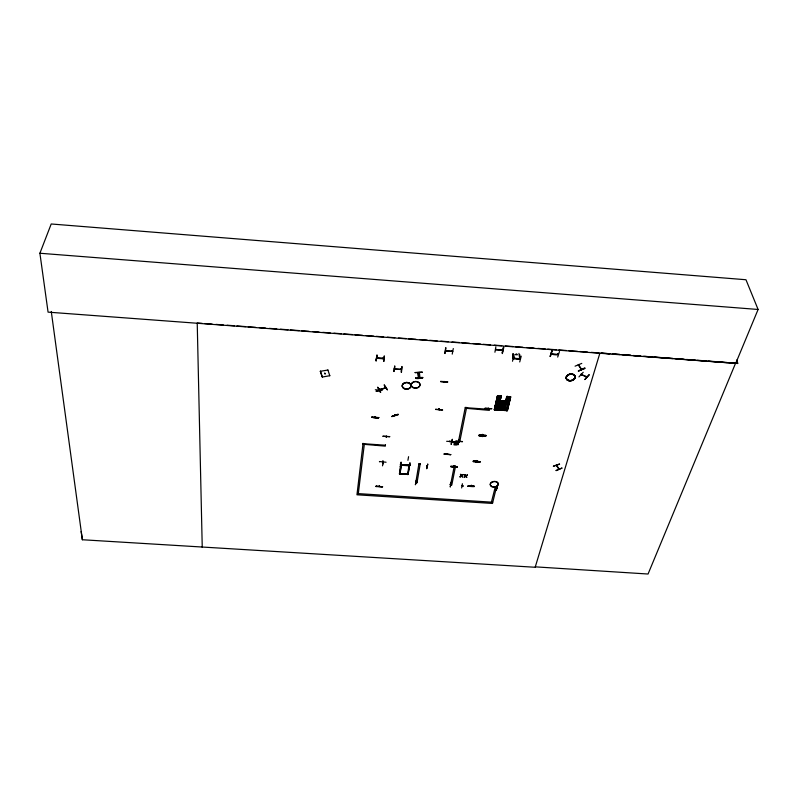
<?xml version="1.0" encoding="UTF-8"?>
<svg xmlns="http://www.w3.org/2000/svg" width="798" height="798" viewBox="0 0 798 798"><rect width="100%" height="100%" fill="white"/><g stroke="black" fill="none" stroke-linecap="round" stroke-linejoin="round"><path stroke-width="1.2" d="M376.666 357.823L376.856 358.043M377.025 355.15L375.948 360.915L376.975 355.17M377.494 357.823L377.394 358.382L377.354 357.624M377.763 387.19L380.347 392.367L380.696 391.988M479.937 461.922L473.324 461.424L479.887 462.162M479.977 461.713C459.478 459.698 493.892 462.68 473.334 461.593M375.19 416.596L375.2 417.514L375.269 416.546M375.309 389.803L382.342 390.052M375.509 416.566L375.529 417.434M376.147 486.092L376.107 486.6M376.307 391.259L382.771 389.374L376.187 391.259M376.696 357.634L383.908 358.162M485.842 435.319L485.812 435.858L479.109 435.309M438.93 409.653L438.97 408.785M371.888 417.005C371.389 417.414 379.08 419.588 378.751 417.514M439.05 408.736L439 409.244L439.359 408.815M467.957 486.231C472.695 484.675 479.917 487.708 467.957 486.182M444.217 381.454L444.137 382.501L443.977 381.434M457.234 467.199C451.608 465.044 445.693 466.85 457.234 467.209L450.7 466.69M457.274 466.95L450.74 466.451M491.418 502.142L495.009 487.987L496.256 488.067L492.486 503.448L356.955 494.79L363.08 443.309M358.212 494.471L364.267 444.725L362.97 444.237L385.324 446.142L385.454 444.815M358.322 493.623L492.645 502.221M453.962 466.291L453.972 465.793M435.648 409.464C444.865 409.953 445.104 410.551 435.648 409.214M454.252 466.311L454.212 465.753M409.534 465.842L400.776 465.194M579.009 365.354L578.53 365.015M476.606 461.434L477.005 461.035M376.107 486.551L382.601 486.8L376.137 486.102M386.082 462.232L379.489 461.543M476.775 462.032L476.386 462.431L476.506 461.922M378.751 417.743L371.878 417.234M376.137 486.321L382.591 486.8M482.092 436.556L482.441 435.598M482.361 435.279L482.431 434.431M488.585 408.766L488.186 409.294L488.087 408.726M322.302 377.035L320.357 371.24L322.302 377.035L329.813 375.708M327.898 370.033L320.357 371.299M444.167 453.912L450.8 454.631L444.167 453.952M379.19 389.773L379.898 389.205M556.954 465.723L556.655 464.915M385.065 387.509L385.723 387.289M409.583 465.523L409.643 464.725M376.955 355.359L376.297 360.876M383.11 358.551L383.1 358.232M383.928 361.464L384.297 355.878L383.589 361.404M379 389.733L378.621 390.641L378.701 389.604M378.94 390.072L378.92 390.631L378.94 389.614M375.449 417.484L375.539 417.085M485.852 435.618L479.139 434.86L485.842 435.379M382.531 465.852L383.2 461.224M389.713 436.755L382.99 436.087M379.489 461.773L379.489 461.503M393.943 371.529L394.761 365.903L393.933 371.349M395.13 368.796L394.411 369.025M382.551 462.74L382.88 462.361M382.671 461.573L382.96 461.982L382.97 461.084M386.441 436.167L386.501 436.725M379.569 486.501C379.649 485.583 379.18 486.092 379.21 486.012M400.895 369.265L401.484 369.554L401.454 368.876M401.115 372.137L401.983 366.481L401.494 372.147M399.559 473.842L408.107 474.471L399.409 474.052L400.845 464.745L409.923 465.414L409.873 464.745M400.965 464.855L399.559 473.912M401.334 464.516L399.948 474.072L401.374 464.536M401.075 462.172L400.486 467.01M400.317 467.03L401.075 462.351L400.317 466.76M407.579 474.541L409.035 465.044M408.037 474.511L409.603 465.094M400.955 464.546L409.663 465.074L408.027 474.152M409.184 467.608L409.953 462.74L409.175 467.349M415.748 482.75L418.96 463.578L420.237 463.658L417.005 482.83L415.738 482.361M416.506 480.077L415.389 484.765L416.546 480.057M416.875 482.201L416.177 482.67L416.297 481.982M427.08 465.882L426.87 466.351M407.918 460.306L408.586 456.685M427.738 464.147L426.731 468.765L427.758 464.187M445.962 347.748L444.895 353.364M446.152 350.741L445.603 350.98M440.606 381.634L447.708 381.883L440.606 381.354M443.967 381.963L444.147 382.451M439.319 409.623L439.359 409.184M453.294 348.546L452.227 354.132M457.294 442.9L456.885 444.985L453.912 444.825L454.351 442.621L457.294 442.94L454.351 442.661M466.631 407.359L459.947 440.745L458.641 440.656L465.294 407.269M450.531 485.014L454.301 465.922L455.578 466.002L451.778 485.094L450.501 484.615M451.03 444.267L452.326 439.249L451.349 444.227M462.481 441.703L455.838 441.035M446.651 441.294L453.304 441.663M444.157 454.301L450.79 454.611M458.371 442.042L457.843 442.451L457.823 441.912M458.411 442.481L458.551 441.843M459.059 439.718L458.062 444.775L459.169 439.957M459.01 441.553L459.189 442.002M450.132 484.187L450.551 484.925L450.571 484.216M450.631 484.875L450.152 484.665M451.169 482.311L450.242 487.029L451.219 482.341M449.823 441.214L450.122 441.703M447.369 454.152L447.658 454.152M450.152 441.753L450.062 441.234M462.521 441.523L455.788 441.314M495.857 346.811L494.93 352.237M502.84 350.113L495.708 349.584L496.396 349.315M462.381 483.718L461.663 487.967M502.002 349.733L502.77 350.342M466.431 408.347L489.344 410.352L489.523 408.965M462.202 485.453L462.92 486.122L462.172 485.613M485.054 408.187L491.927 408.716L485.004 408.386M479.009 435.798L485.783 436.017L479 435.528M479.109 435.359L485.862 435.548M473.334 461.693L473.433 461.174L479.997 461.673M494.481 409.673L497.683 395.788L501.094 395.948L498.132 410.072L494.271 409.783L497.403 395.868L498.59 395.958L495.349 409.853M494.311 409.773L497.633 395.698M494.89 409.803L498.142 395.918M498.6 395.948L495.119 409.733L498.351 395.838M500.466 395.998L496.974 409.963L497.733 410.022L501.094 395.948L498.132 410.072M500.396 395.998L497.064 409.982L500.426 395.908L500.925 396.137L497.892 409.843M497.503 410.012L500.665 396.127M488.137 409.184L488.276 408.795M482.241 436.087L482.032 436.007M476.466 461.982L476.596 460.556M482.65 434.79L482.64 435.349L482.531 434.79M471.179 485.773L471.019 485.643M471.339 486.172L471.169 485.294M497.902 409.933L501.104 396.037M501.862 400.606L499.578 410.052L502.211 410.242L504.366 401.015L501.713 400.815L499.568 410.052L500.186 410.022M499.767 410.002L501.902 400.776L499.917 410.082L502.521 400.875L501.743 400.835M502.012 410.112L501.413 410.192L503.568 400.965L504.156 400.776M501.463 410.202L504.206 400.945M502.171 410.252L503.598 400.975M504.017 400.995L501.852 410.212L504.067 401.005M502.002 410.172L504.176 400.875M507.658 396.486L504.605 410.511L507.648 396.406L504.346 410.381L507.478 396.586L506.969 396.357L503.508 410.431L506.72 396.516L510.72 396.825L507.358 410.711L510.7 396.835M503.708 410.322L507.249 396.576M507.179 396.566L503.947 410.461L507.648 396.406M509.792 396.666L506.201 410.611L507.319 410.701L503.448 410.401M507.089 410.581L510.421 396.616L509.752 396.566L506.431 410.531L510.042 396.776M506.66 410.661L509.992 396.796M510.261 396.796L507.119 410.491M496.406 487.638L495.947 488.306L495.957 487.598M496.346 490.451L497.443 486.002L495.967 490.171M513.653 355.689L512.515 361.245M513.842 358.292L513.254 357.983M514.969 354.621L517.313 354.831M551.897 350.97L550.411 356.347M551.967 351.02L550.111 356.556L551.907 350.761M551.897 353.315L551.917 354.013L551.917 353.265M519.757 354.571L520.436 359.29L519.628 358.561M514.022 358.382L520.426 358.631L519.717 358.801M519.727 361.953L521.224 356.177M418.491 375.08L419.289 375.03M419.299 375.459L418.641 375.02M557.603 353.733C560.844 355.409 549.403 353.015 552.056 353.773M559.488 351.549L557.692 357.075M535.219 566.849L648.056 574.021L735.616 363.12L729.482 362.661M599.926 353.005L535.169 567.268L82.364 539.747L81.157 531.518M409.603 465.354L400.975 464.755M379.25 389.753L385.643 387.788L385.614 387.12M39.9 253.245L51.212 223.979L745.97 279.739L758.1 309.474L735.716 363.379L48.07 312.138L39.9 253.245L758.1 309.474M458.98 441.613L459.209 441.104M382.601 462.351L382.741 461.064L382.87 462.72M380.656 392.197L377.703 387.429M488.466 409.244L488.506 408.287M482.192 436.137L482.201 435.578M482.69 435.319L482.71 434.401M471.379 486.191L471.399 485.314M383.359 462.99L383.329 463.708L383.13 462.97M400.596 464.366L400.626 464.127M418.681 377.913L418.212 372.536M581.283 368.566L581.493 369.634L578.41 365.015M444.905 353.534L445.633 347.948M379.698 390.421L379.988 390.83M395.01 415.469L394.99 414.97M558.869 468.466L558.989 469.404L558.959 468.476M427.09 466.571L427.08 465.902M378.701 390.052L378.601 390.561M578.939 376.915L583.228 372.257M589.323 374.96L584.794 379.569L588.984 374.601M446.242 351L446.281 350.452M451.907 351.22L452.715 351.28M452.576 351.489L445.553 350.94M453.942 465.753L453.892 466.611M557.612 354.182L557.692 353.684M520.356 359.02L513.483 358.402M513.972 358.282L513.234 358.222M520.346 358.851L513.343 358.641L512.725 354.132M460.945 474.341L461.593 475.598L463.109 474.481L462.611 474.71M459.937 476.695L460.486 476.995L461.503 475.837M465.154 474.62L465.803 475.877L467.329 474.76M464.147 476.975L464.685 477.274L465.703 476.107M461.523 476.097L462.66 477.134L461.823 475.877L463.129 474.75M459.957 476.965L461.274 475.558M465.723 476.376L466.86 477.413L466.032 476.147L467.349 475.029M464.167 477.234L465.473 475.837M383.728 358.372L383.758 358.093M551.348 353.973L551.179 353.255C550.201 354.661 559.757 355.838 558.191 353.723M451.977 441.823L458.501 442.272M458.461 442.481L451.838 441.523M462.83 486.132L462.271 486.072M449.823 441.683L449.743 441.264M386.372 437.105L386.072 436.576M482.361 436.596L482.371 436.037M575.079 366.172L581.772 363.399M581.183 374.541L586.889 376.686M578.351 371.01L585.034 368.347L578.341 371.04L584.824 367.868M586.6 376.816L586.839 377.304L586.809 376.576M559.598 464.217L553.333 466.222L559.468 463.977M556.036 470.481L562.121 468.007L556.166 470.65M417.883 372.576L418.381 377.943M379.449 389.943L385.653 387.768M384.257 384.995L387.479 389.943L384.207 384.985M394.711 414.691L394.801 415.608L394.711 414.561M391.768 416.396L398.092 414.322M398.232 414.761L391.748 416.606L398.072 414.272M581.443 374.511L581.642 375.01L581.662 374.272M586.749 377.284L580.944 374.252M383.329 463.688L383.06 463.02M497.613 395.788L494.471 409.593M383.728 358.821L376.766 358.302M416.307 482.471L416.756 482.501M416.716 482.7L416.746 482.012M415.09 372.686L422.232 372.028M418.681 375.499L419.13 374.93M420.317 377.584C427.588 376.846 415.658 379.928 415.568 377.903M420.317 377.644L422.691 377.484M415.578 378.172L422.701 377.693M415.608 378.432L422.721 377.973M578.64 364.915L581.722 369.534L581.592 368.965M457.962 441.743L457.813 442.411M496.007 488.067L496.526 487.688M379.898 389.075L379.928 389.743L379.828 389.095M379.668 390.94L379.658 389.963M399.459 473.653L408.167 474.241M363.08 443.698L385.454 445.214M418.97 463.967L420.247 464.057M454.331 466.311L455.598 466.401M400.885 464.516L409.663 465.094M460.446 474.311L460.965 474.601M464.655 474.591L465.174 474.88M379.329 485.753L379.609 486.191M496.166 402.172L499.608 402.411M505.443 402.83L508.895 403.07M503.179 405.165L500.865 404.895M494.79 408.197L498.221 408.436M504.027 408.845L507.448 409.085M499.947 409.005L502.231 409.175M465.324 407.658L489.563 409.364M447.409 453.803L447.608 454.411M497.473 486.032L495.997 490.431L497.154 485.952M495.787 487.927L496.506 488.326L496.216 487.668M497.304 397.135L500.765 397.374M506.63 397.793L510.082 398.042M497.094 398.082L500.546 398.322M506.401 398.741L509.862 398.99M496.765 399.499L500.226 399.748M506.072 400.157L509.523 400.406M496.486 400.756L499.937 401.005M505.782 401.414L509.224 401.663M501.503 402.292L503.797 402.342M371.888 417.065L378.751 417.573M479.019 435.698L485.723 436.187M202.193 323.36L197.226 322.991L202.243 547.348M204.677 323.549L212.138 324.098M215.869 324.377L223.32 324.936M227.051 325.215L234.512 325.764M236.996 325.953L245.694 326.601M248.178 326.791L255.639 327.34M259.37 327.619L265.584 328.088M269.315 328.357L276.766 328.916M280.497 329.195L287.958 329.754M290.442 329.933L299.14 330.581M301.624 330.771L309.085 331.33M312.816 331.599L319.03 332.068M322.761 332.347L330.212 332.906M333.943 333.175L341.404 333.734M343.888 333.923L352.586 334.571M355.07 334.751L362.531 335.31M366.262 335.589L373.713 336.148M376.207 336.327L383.658 336.886M387.389 337.165L394.85 337.714M398.571 337.993L406.032 338.551M408.516 338.741L415.977 339.29M419.708 339.569L427.159 340.128M429.653 340.307L437.105 340.866M440.835 341.145L448.296 341.704M452.017 341.983L459.478 342.532M461.962 342.721L469.424 343.28M473.154 343.549L480.605 344.108M483.099 344.297L490.551 344.846M494.281 345.125L501.743 345.684M505.463 345.963L512.924 346.522M515.408 346.701L522.87 347.26M526.6 347.539L534.052 348.088M537.782 348.367L545.243 348.926M547.727 349.115L556.425 349.763M558.909 349.943L566.371 350.502M568.854 350.691L577.553 351.339M580.046 351.519L587.498 352.078M591.228 352.357L598.69 352.906M612.325 353.923L619.757 354.482L612.256 353.943M623.477 354.761L630.909 355.31M633.393 355.499L640.824 356.048M644.545 356.327L651.976 356.886M654.46 357.065L663.128 357.713M665.612 357.893L672.993 358.452M676.684 358.721L684.046 359.27M686.509 359.459L695.098 360.098M697.552 360.277L706.15 360.915M708.604 361.105L715.976 361.654M719.656 361.923L727.028 362.472M495.688 349.803L502.72 350.302M622.121 354.691L630.749 355.349M633.213 355.539L640.614 356.098M643.078 356.287L672.664 358.541M675.128 358.731L737.901 363.499L736.634 360.048M401.474 369.284L394.461 369.005M440.616 381.534L447.658 382.062M445.573 350.721L452.616 351.26M515.418 354.292L516.815 354.422L516.745 353.913M556.725 465.324L559.179 469.234M452.526 441.813L452.486 441.344M419.429 372.466L419.928 377.873M419.169 372.476L419.519 377.644M379.698 390.97L379.988 390.372M495.907 488.276L495.877 487.648M451.907 442.022L451.877 441.354M383.12 358.791L383.259 358.053M581.543 374.97L581.253 374.092M513.264 358.641L514.062 358.711L513.413 354.003M513.304 358.681L512.775 353.943M586.51 376.856L586.161 376.586M400.347 464.795L400.397 464.117M459.249 441.563L458.87 442.062L458.82 441.513M386.112 437.075L386.202 436.147M581.513 369.085L581.094 368.716M400.805 369.494L400.736 368.955M519.717 359.22L514.072 358.192L513.982 358.751L513.363 354.192M460.466 474.571L461.294 475.817M464.675 474.85L465.503 476.097M556.445 465.473L558.959 469.364L558.65 468.536M379.429 390.621L379.349 389.464M327.898 369.963L329.803 375.768M578.859 364.866L578.979 365.434M578.55 364.457L578.759 365.534M578.321 364.566L578.44 365.125M518.949 353.394L519.777 359.29M51.272 311.469L82.364 539.747M503.408 347.15C499.718 366.152 506.69 335.35 502.161 352.746M503.937 401.713L501.643 401.554M503.568 403.279L501.274 403.12M503.378 404.117L501.084 403.958M488.266 408.277L488.426 409.314M488.167 408.377L488.186 409.294M476.905 460.526L476.835 461.453L476.675 460.506M476.456 461.463L476.606 462.451M476.366 461.553L476.386 462.431M422.242 372.307L415.09 372.516M462.79 485.453L462.92 486.122M459.149 441.543L459.129 442.102M458.98 441.095L458.9 442.082M451.887 350.901L451.877 351.419M443.878 381.544L443.897 382.481M439.289 408.756L439.219 409.723M426.85 465.862L426.83 466.581M416.147 482.022L416.267 482.69M401.384 368.816L401.354 369.574L394.451 368.985L394.392 368.337M400.895 368.776L400.855 369.534M395.11 368.387L395.01 369.085L395.05 368.327M394.551 368.287L394.511 369.045M389.703 436.586L382.95 436.366M383.1 358.103L383.16 358.751M382.551 461.912L382.561 462.8M379.958 390.382L379.948 390.9M379.289 389.225L379.289 389.943M378.611 389.703L378.621 390.641M474.411 486.401L467.997 485.952L474.411 486.461M454.491 443.449L454.99 444.596L456.755 443.748L455.518 442.97L454.491 443.449M324.826 373.195L325.065 373.933L324.826 373.195M609.842 353.743L601.173 353.095L609.792 353.753M491.688 486.61A4.05 2.763 -5.4 0 0 498.261 484.615A4.05 2.763 -5.4 0 0 492.865 481.822A4.05 2.763 -5.4 0 0 491.688 486.61M491.678 486.411A4.05 2.763 -5.4 0 0 498.231 484.416A4.05 2.763 -5.4 0 0 492.845 481.633A4.05 2.763 -5.4 0 0 491.678 486.411M404.017 388.586A4.399 3.292 -1.7 0 0 411.01 386.232A4.399 3.292 -1.7 0 0 404.885 382.91A4.399 3.292 -1.7 0 0 404.017 388.586M404.007 388.397A4.399 3.292 -1.7 0 0 411 386.042A4.389 3.292 -1.7 0 0 404.885 382.721A4.399 3.292 -1.7 0 0 404.007 388.397A4.389 3.292 -1.7 0 0 410.99 386.033A4.399 3.292 -1.7 0 0 404.885 382.721A4.389 3.292 -1.7 0 0 404.017 388.387M412.995 387.609A4.409 3.302 -2.3 0 0 420.007 385.244A4.409 3.302 -2.3 0 0 413.903 381.913A4.409 3.302 -2.3 0 0 412.995 387.609M412.985 387.399A4.399 3.292 -2.3 0 0 419.987 385.045A4.399 3.292 -2.3 0 0 413.903 381.723A4.399 3.292 -2.3 0 0 412.985 387.399M568.585 380.646A4.499 3.292 -11.1 0 0 575.099 376.965A4.489 3.292 -11.1 0 0 568.246 374.92A4.499 3.292 -11.1 0 0 568.585 380.646A4.489 3.292 -11.1 0 0 575.089 376.955A4.499 3.292 -11.1 0 0 568.236 374.93A4.489 3.292 -11.1 0 0 568.595 380.626M568.555 380.437A4.499 3.292 -11.1 0 0 575.059 376.766A4.499 3.292 -11.1 0 0 568.196 374.721A4.499 3.292 -11.1 0 0 568.555 380.437A4.489 3.282 -11.1 0 0 575.049 376.766A4.479 3.282 -11.1 0 0 568.206 374.731A4.489 3.282 -11.1 0 0 568.555 380.437A4.479 3.282 -11.1 0 0 575.039 376.766A4.489 3.282 -11.1 0 0 568.206 374.731A4.479 3.282 -11.1 0 0 568.555 380.427"/></g></svg>
